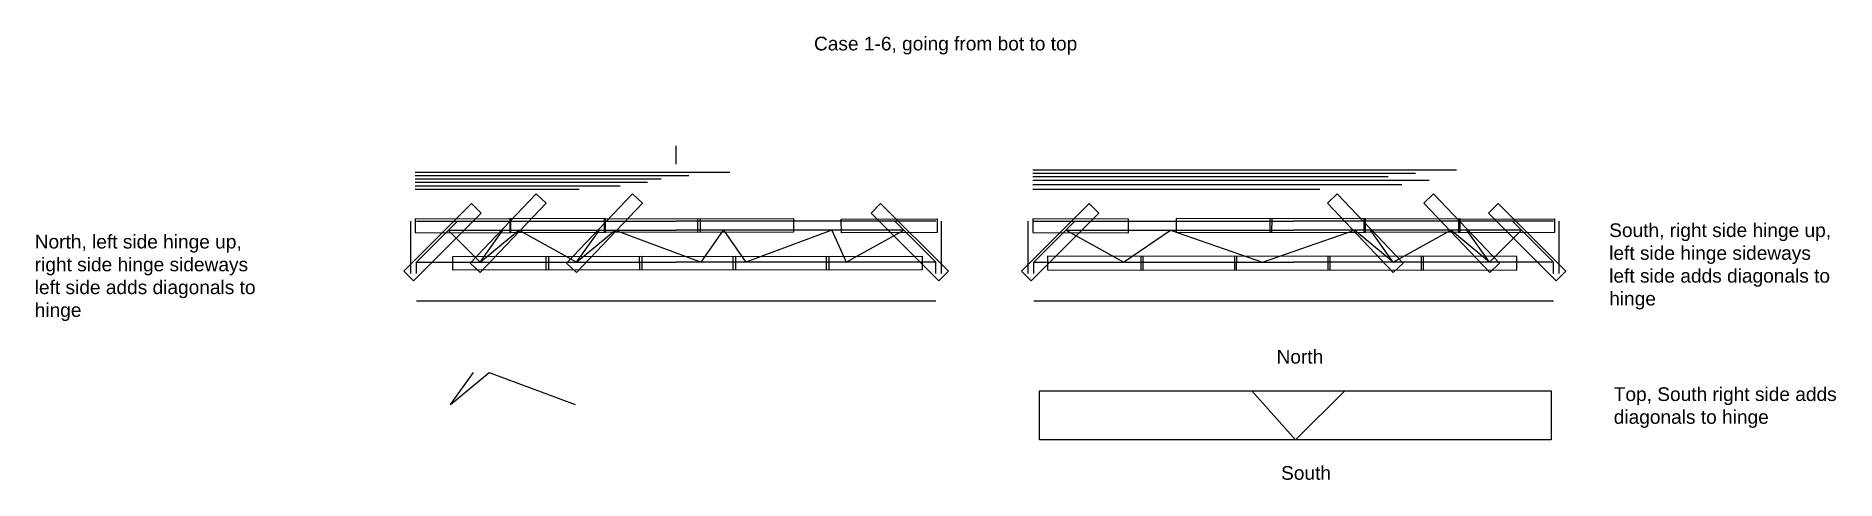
# Model space of a CAD drawing. Header units: inches. Extents: x -121 to 669, y -80 to 115.
import ezdxf

# ---------------------------------------------------------------- set-up
doc = ezdxf.new("R2010")
doc.units = ezdxf.units.IN
doc.header["$MEASUREMENT"] = 0
for name, color, linetype in [('Layer1', 3, 'Continuous'), ('Layer2', 4, 'Continuous'), ('Layer3', 1, 'Continuous'), ('Layer4', 2, 'Continuous'), ('Layer5', 6, 'Continuous'), ('Layer6', 5, 'Continuous'), ('Layer7', 30, 'Continuous')]:
    doc.layers.add(name, color=color, linetype=linetype)
doc.styles.get("Standard").update_dxf_attribs({"font": 'arial.ttf'})

# ---------------------------------------------------------------- blocks, each defined once
blk = doc.blocks.new('Box')
at = {"layer": 'Layer3'}
for p, q in [((73.25, 20.65), (43.5, -9)), ((47.74, -13.25), (77.48, 16.4)), ((77.48, 16.4), (73.25, 20.65)), ((43.5, -9), (47.74, -13.25))]:
    blk.add_line(p, q, dxfattribs=at)

msp = doc.modelspace()

# ---------------------------------------------------------------- linework, layer by layer
for p, q in [((45.5, 34), (159.5, 34)), ((45.5, 16), (63.5, 34)), ((273.5, 34), (159.5, 34)), ((273.5, 16), (255.5, 34)), ((316.5, 34), (430.5, 34)), ((316.5, 16), (334.5, 34)), ((544.5, 34), (430.5, 34)), ((544.5, 16), (526.5, 34)), ((59.5, 30), (159.5, 30)), ((59.5, 30), (73.5, 16)), ((73.5, 16), (83.5, 30)), ((73.5, 16), (90.5, 30)), ((115.81, 16), (125.81, 30)), ((115.81, 16), (132.81, 30)), ((259.5, 30), (159.5, 30)), ((227.79, 30), (234.19, 16)), ((330.5, 30), (430.5, 30)), ((355.81, 16), (376.5, 30)), ((530.5, 30), (430.5, 30)), ((474.19, 16), (457.19, 30)), ((474.19, 16), (464.19, 30)), ((516.5, 16), (499.5, 30)), ((516.5, 16), (506.5, 30)), ((530.5, 30), (516.5, 16)), ((45.5, 11), (45.5, 16)), ((45.5, 16), (159.5, 16)), ((273.5, 16), (159.5, 16)), ((273.5, 11), (273.5, 16)), ((316.5, 11), (316.5, 16)), ((316.5, 16), (430.5, 16)), ((544.5, 16), (430.5, 16)), ((544.5, 11), (544.5, 16)), ((60.5, -46.5), (70.5, -32.5)), ((60.5, -46.5), (77.5, -32.5)), ((431.25, -62), (412.21, -40.5)), ((431.25, -62), (453.04, -40.5))]:
    msp.add_line(p, q)
msp.add_lwpolyline([(319, -40.5), (543.5, -40.5), (543.5, -62), (319, -62)], close=True)
at = {"layer": 'Layer1'}
for p, q in [((43, 11), (43, 16)), ((276, 11), (276, 16)), ((314, 11), (314, 16)), ((547, 11), (547, 16)), ((45.5, -1), (93.5, -1)), ((189.5, -1), (273.5, -1)), ((316.5, -1), (364.5, -1)), ((460.5, -1), (544.5, -1))]:
    msp.add_line(p, q, dxfattribs=at)
at = {"layer": 'Layer2'}
for p, q in [((93.5, -1), (189.5, -1)), ((364.5, -1), (460.5, -1))]:
    msp.add_line(p, q, dxfattribs=at)
at = {"layer": 'Layer4'}
for p, q in [((43, 16), (43, 34)), ((276, 16), (276, 34)), ((314, 16), (314, 34)), ((547, 16), (547, 34)), ((132.81, 30), (170.5, 16)), ((227.79, 30), (190.11, 16)), ((77.5, -32.5), (115.19, -46.5))]:
    msp.add_line(p, q, dxfattribs=at)
at = {"layer": 'Layer5'}
for p, q in [((159.5, 59), (159.5, 67)), ((45, 55.5), (183, 55.5)), ((316, 56.5), (502, 56.5)), ((45, 54), (165, 54)), ((45, 52.5), (153, 52.5)), ((45, 51), (147, 51)), ((45, 49.5), (135, 49.5)), ((45, 48), (117, 48)), ((316, 55), (484, 55)), ((316, 53.5), (472, 53.5)), ((316, 52), (490, 52)), ((316, 50), (478, 50)), ((316, 48), (442, 48))]:
    msp.add_line(p, q, dxfattribs=at)
at = {"layer": 'Layer6'}
for p, q in [((170.5, 16), (180.3, 30)), ((180.3, 30), (190.11, 16)), ((376.5, 30), (416.84, 16)), ((416.84, 16), (457.19, 30))]:
    msp.add_line(p, q, dxfattribs=at)
at = {"layer": 'Layer7'}
for p, q in [((115.81, 16), (90.5, 30)), ((234.19, 16), (259.5, 30)), ((355.81, 16), (330.5, 30)), ((474.19, 16), (499.5, 30))]:
    msp.add_line(p, q, dxfattribs=at)

# ---------------------------------------------------------------- block references
for p, rotation in [((20.67, 72.16), 314.9059207459546), ((62.18, 72.23), 314.9059207459546), ((291.67, 72.16), 314.9059207459546), ((354.68, 72.23), 314.9059207459546), ((395.67, 72.29), 314.9059207459546), ((298.18, 55.73), 314.9059207459546), ((339.18, 55.73), 314.9059207459546), ((380.18, 55.73), 314.9059207459546), ((421.18, 55.73), 314.9059207459546), ((459.66, 89.21), 268.6554376441231), ((462.18, 55.73), 314.9059207459546), ((501.97, 89.21), 268.6554376441231)]:
    msp.add_blockref('Box', p, dxfattribs=dict(rotation=rotation))
at = {"xscale": -1}
for p, rotation in [((194.33, 72.29), 45.09407925404538), ((235.32, 72.23), 45.09407925404538), ((298.33, 72.16), 45.09407925404538), ((527.82, 72.23), 45.09407925404538), ((569.33, 72.16), 45.09407925404538), ((127.82, 55.73), 45.09407925404538), ((88.03, 89.21), 91.34456235587692), ((168.82, 55.73), 45.09407925404538), ((130.34, 89.21), 91.34456235587692), ((209.82, 55.73), 45.09407925404538), ((250.82, 55.73), 45.09407925404538), ((291.82, 55.73), 45.09407925404538)]:
    msp.add_blockref('Box', p, dxfattribs=dict(at, rotation=rotation))
for p in [(-3.5, 21), (267.5, 21)]:
    msp.add_blockref('Box', p)
for p in [(322.5, 21), (593.5, 21)]:
    msp.add_blockref('Box', p, dxfattribs=at)

# ---------------------------------------------------------------- texts
at = {"char_height": 6, "attachment_point": 1}
for s, width, heights, insert in [('Case 1-6, going from bot to top', 138, [0], (220, 114.87)), ('South, right side hinge up, left side hinge sideways\\Pleft side adds diagonals to hinge', 108, [0], (569, 33)), ('North, left side hinge up, right side hinge sideways\\Pleft side adds diagonals to hinge', 108, [0], (-122, 27.97)), ('North', 26.1182, [10.51], (423, -22.5)), ('Top, South right side adds diagonals to hinge', 108, [38.07], (571, -38.93)), ('South', 26.1182, [10.51], (425, -73.5))]:
    msp.add_mtext_dynamic_manual_height_columns(s, width=width, gutter_width=1, heights=heights, dxfattribs=dict(at, insert=insert))

doc.saveas('drawing.dxf')
